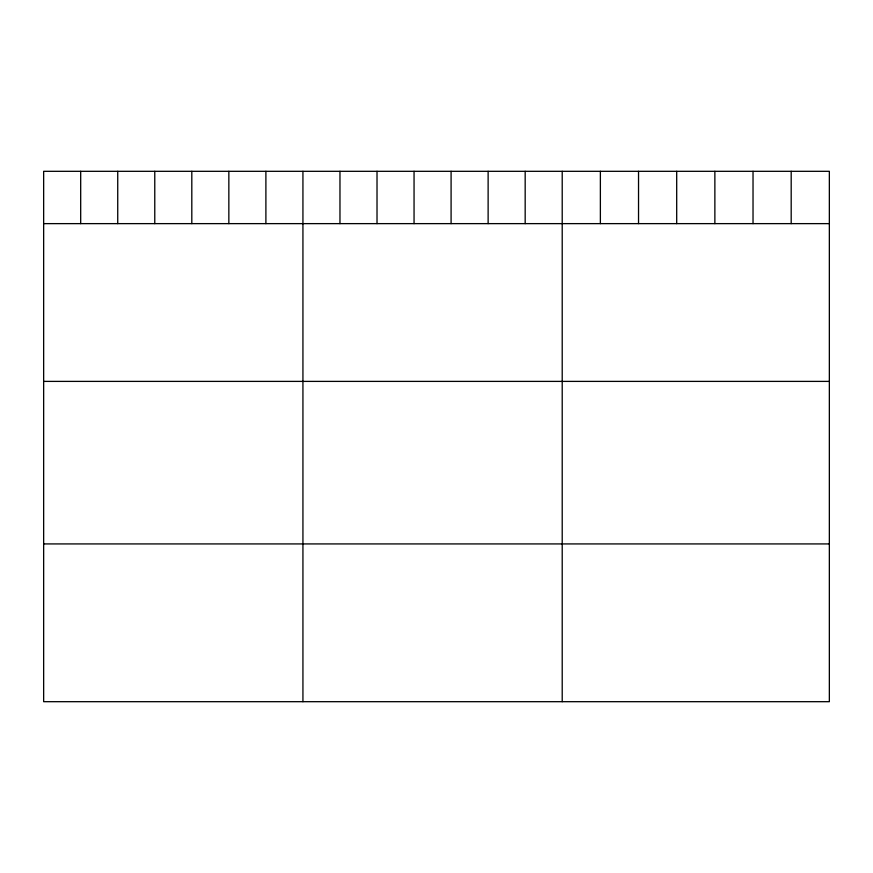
<?xml version="1.0" encoding="UTF-8"?>
<svg xmlns="http://www.w3.org/2000/svg" width="873" height="873" viewBox="0 0 873 873"><rect width="100%" height="100%" fill="white"/><g stroke="black" fill="none" stroke-linecap="round" stroke-linejoin="round"><path stroke-width="1.31" d="M829.35 223.63L829.35 701.685L43.65 701.685L43.65 171.315L829.35 171.315L829.35 223.63L43.65 223.63M43.65 381.392L829.35 381.392M43.65 543.923L829.35 543.923M791.189 171.315L791.189 223.63M753.028 171.315L753.028 223.63M714.867 171.315L714.867 223.63M676.695 171.315L676.695 223.63M638.534 171.315L638.534 223.63M600.373 171.315L600.373 223.63M562.212 171.315L562.212 701.685M525.175 171.315L525.175 223.63M488.127 171.315L488.127 223.63M451.09 171.315L451.09 223.63M414.053 171.315L414.053 223.63M377.016 171.315L377.016 223.63M339.968 171.315L339.968 223.63M302.931 171.315L302.931 701.685M265.894 171.315L265.894 223.63M228.846 171.315L228.846 223.63M191.809 171.315L191.809 223.63M154.772 171.315L154.772 223.63M117.735 171.315L117.735 223.63M80.687 171.315L80.687 223.63"/></g></svg>
